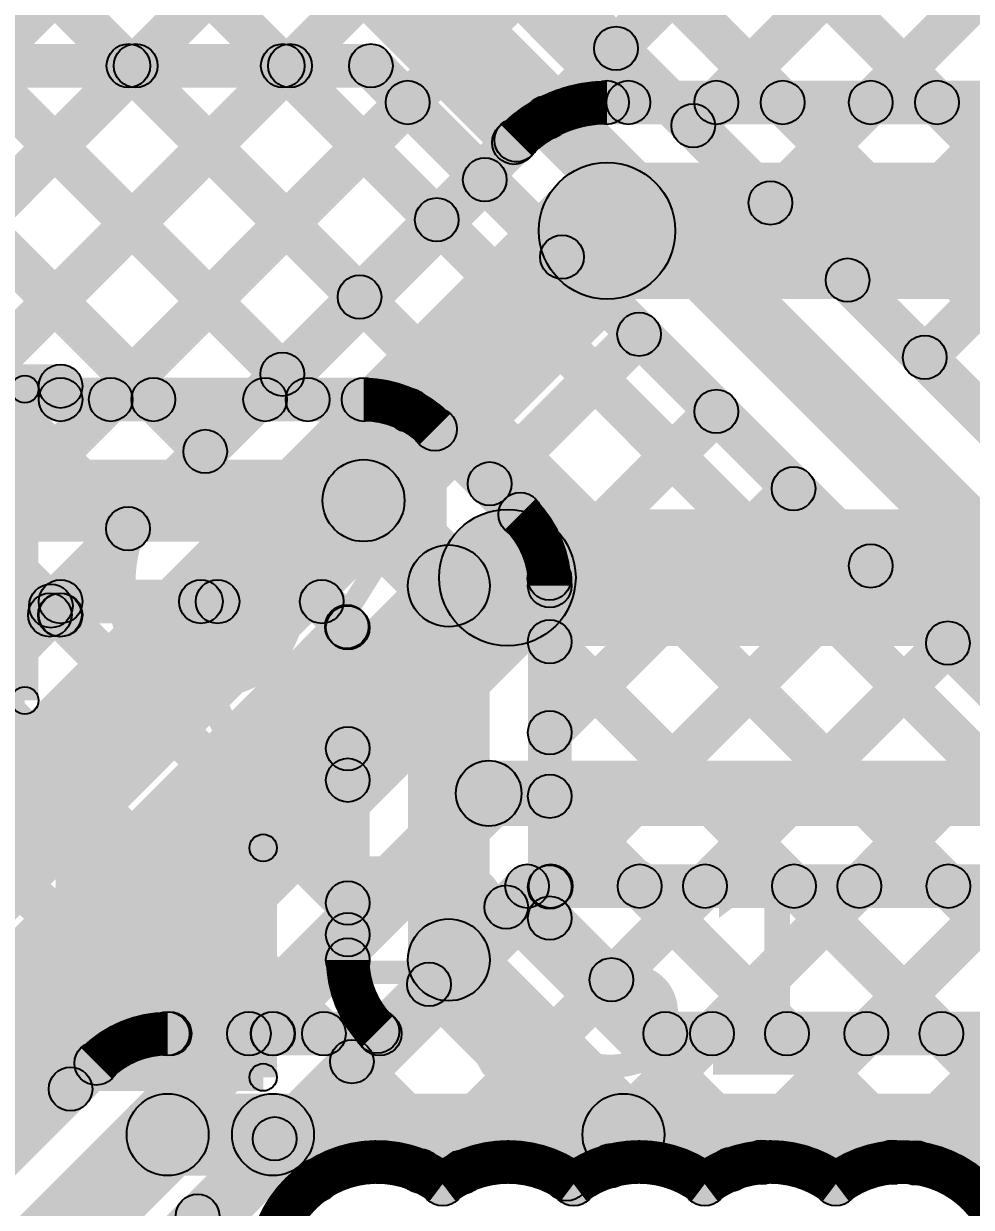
# Model space of a CAD drawing. Header units: millimetres. Extents: x -0.28 to 3.03, y -0.05 to 3.12.
# Drawn here: x 0.9641 to 1.1377, y 2.0712 to 2.2879 of the extents above; entities that cross this region are included whole.
import ezdxf

# ---------------------------------------------------------------- set-up
doc = ezdxf.new("R2010")
doc.units = ezdxf.units.MM
doc.header["$MEASUREMENT"] = 0
for name, color, linetype in [('BottomLayer', 5, 'Continuous'), ('TopLayer', 1, 'Continuous'), ('TopOverlay', 2, 'Continuous'), ('TopPaste', 8, 'Continuous'), ('TopSolder', 216, 'Continuous')]:
    doc.layers.add(name, color=color, linetype=linetype)

# ---------------------------------------------------------------- blocks, each defined once
blk = doc.blocks.new('DMN1045UFR4_7_14')
at = {"layer": 'TopLayer'}
for points in [[(0.003, 0.034), (0.01599, 0.034), (0.01599, 0.04187), (0.003, 0.04187)], [(-0.00787, 0.03455), (0.02756, 0.03455), (0.02756, 0.01467), (-0.00787, 0.01467)], [(-0.0065, 0.00876), (0.0065, 0.00876), (0.0065, -0.00876), (-0.0065, -0.00876)], [(0.01319, 0.00876), (0.02618, 0.00876), (0.02618, -0.00876), (0.01319, -0.00876)]]:
    blk.add_hatch(color=1, dxfattribs=at).paths.add_polyline_path(points)
at = {"layer": 'TopOverlay'}
h = blk.add_hatch(color=2, dxfattribs=at)
edge = h.paths.add_edge_path()
edge.add_arc((-0.012, 0.045), 0.0025, 0, 360)
h = blk.add_hatch(color=2, dxfattribs=at)
edge = h.paths.add_edge_path()
edge.add_arc((-0.012, 0.045), 0.0025, 0, 360)
for points in [[(-0.012, 0.0425), (-0.012, 0.0475), (0.032, 0.0475), (0.032, 0.0425)], [(-0.0095, -0.012), (-0.0145, -0.012), (-0.0145, 0.045), (-0.0095, 0.045)], [(0.0345, -0.012), (0.0295, -0.012), (0.0295, 0.045), (0.0345, 0.045)], [(-0.012, -0.0145), (-0.012, -0.0095), (0.032, -0.0095), (0.032, -0.0145)]]:
    blk.add_hatch(color=2, dxfattribs=at).paths.add_polyline_path(points)
h = blk.add_hatch(color=2, dxfattribs=at)
edge = h.paths.add_edge_path()
edge.add_arc((0.032, 0.045), 0.0025, 0, 360)
h = blk.add_hatch(color=2, dxfattribs=at)
edge = h.paths.add_edge_path()
edge.add_arc((0.032, 0.045), 0.0025, 0, 360)
h = blk.add_hatch(color=2, dxfattribs=at)
edge = h.paths.add_edge_path()
edge.add_arc((-0.02224, -0.007), 0.0025, 0, 360)
h = blk.add_hatch(color=2, dxfattribs=at)
edge = h.paths.add_edge_path()
edge.add_arc((-0.01776, -0.007), 0.0025, 0, 360)
h = blk.add_hatch(color=2, dxfattribs=at)
edge = h.paths.add_edge_path()
edge.add_arc((-0.012, -0.012), 0.0025, 0, 360)
h = blk.add_hatch(color=2, dxfattribs=at)
edge = h.paths.add_edge_path()
edge.add_arc((-0.012, -0.012), 0.0025, 0, 360)
h = blk.add_hatch(color=2, dxfattribs=at)
edge = h.paths.add_edge_path()
edge.add_arc((0.032, -0.012), 0.0025, 0, 360)
h = blk.add_hatch(color=2, dxfattribs=at)
edge = h.paths.add_edge_path()
edge.add_arc((0.032, -0.012), 0.0025, 0, 360)
at = {"layer": 'TopPaste'}
for points in [[(-0.00787, 0.03455), (0.02756, 0.03455), (0.02756, 0.01467), (-0.00787, 0.01467)], [(-0.0065, 0.00876), (0.0065, 0.00876), (0.0065, -0.00876), (-0.0065, -0.00876)], [(0.01319, 0.00876), (0.02618, 0.00876), (0.02618, -0.00876), (0.01319, -0.00876)]]:
    blk.add_hatch(color=8, dxfattribs=at).paths.add_polyline_path(points)
at = {"layer": 'TopSolder'}
for points in [[(-0.01187, 0.03855), (0.03156, 0.03855), (0.03156, 0.01067), (-0.01187, 0.01067)], [(-0.0105, 0.01276), (0.0105, 0.01276), (0.0105, -0.01276), (-0.0105, -0.01276)], [(0.00919, 0.01276), (0.03018, 0.01276), (0.03018, -0.01276), (0.00919, -0.01276)]]:
    blk.add_hatch(color=216, dxfattribs=at).paths.add_polyline_path(points)
at = {"layer": 'TopOverlay', "const_width": 0.005}
blk.add_lwpolyline([(-0.01776, -0.007, 1), (-0.02224, -0.007, 1)], format="xyb", close=True, dxfattribs=at)
at = {"layer": 'TopOverlay'}
for centre in [(-0.012, 0.045), (-0.012, 0.045), (0.032, 0.045), (0.032, 0.045), (-0.02224, -0.007), (-0.01776, -0.007), (-0.012, -0.012), (-0.012, -0.012), (0.032, -0.012), (0.032, -0.012)]:
    blk.add_circle(centre, 0.0025, dxfattribs=at)
blk = doc.blocks.new('R__0603_40')
at = {"layer": 'TopLayer'}
for points in [[(-0.015, 0.0175), (-0.015, -0.0175), (-0.045, -0.0175), (-0.045, 0.0175)], [(0.045, 0.0175), (0.045, -0.0175), (0.015, -0.0175), (0.015, 0.0175)]]:
    blk.add_hatch(color=1, dxfattribs=at).paths.add_polyline_path(points)
at = {"layer": 'TopOverlay'}
h = blk.add_hatch(color=2, dxfattribs=at)
edge = h.paths.add_edge_path()
edge.add_arc((-0.049, 0.021), 0.0025, 0, 360)
h = blk.add_hatch(color=2, dxfattribs=at)
edge = h.paths.add_edge_path()
edge.add_arc((-0.049, 0.021), 0.0025, 0, 360)
for points in [[(-0.049, 0.0185), (-0.049, 0.0235), (0.049, 0.0235), (0.049, 0.0185)], [(-0.0465, -0.021), (-0.0515, -0.021), (-0.0515, 0.021), (-0.0465, 0.021)], [(0.0515, -0.021), (0.0465, -0.021), (0.0465, 0.021), (0.0515, 0.021)], [(-0.049, -0.0235), (-0.049, -0.0185), (0.049, -0.0185), (0.049, -0.0235)]]:
    blk.add_hatch(color=2, dxfattribs=at).paths.add_polyline_path(points)
h = blk.add_hatch(color=2, dxfattribs=at)
edge = h.paths.add_edge_path()
edge.add_arc((0.049, 0.021), 0.0025, 0, 360)
h = blk.add_hatch(color=2, dxfattribs=at)
edge = h.paths.add_edge_path()
edge.add_arc((0.049, 0.021), 0.0025, 0, 360)
h = blk.add_hatch(color=2, dxfattribs=at)
edge = h.paths.add_edge_path()
edge.add_arc((-0.049, -0.021), 0.0025, 0, 360)
h = blk.add_hatch(color=2, dxfattribs=at)
edge = h.paths.add_edge_path()
edge.add_arc((-0.049, -0.021), 0.0025, 0, 360)
h = blk.add_hatch(color=2, dxfattribs=at)
edge = h.paths.add_edge_path()
edge.add_arc((0.049, -0.021), 0.0025, 0, 360)
h = blk.add_hatch(color=2, dxfattribs=at)
edge = h.paths.add_edge_path()
edge.add_arc((0.049, -0.021), 0.0025, 0, 360)
at = {"layer": 'TopPaste'}
for points in [[(-0.015, 0.0175), (-0.015, -0.0175), (-0.045, -0.0175), (-0.045, 0.0175)], [(0.045, 0.0175), (0.045, -0.0175), (0.015, -0.0175), (0.015, 0.0175)]]:
    blk.add_hatch(color=8, dxfattribs=at).paths.add_polyline_path(points)
at = {"layer": 'TopSolder'}
for points in [[(-0.011, 0.0215), (-0.011, -0.0215), (-0.049, -0.0215), (-0.049, 0.0215)], [(0.049, 0.0215), (0.049, -0.0215), (0.011, -0.0215), (0.011, 0.0215)]]:
    blk.add_hatch(color=216, dxfattribs=at).paths.add_polyline_path(points)
at = {"layer": 'TopOverlay'}
for centre in [(-0.049, 0.021), (-0.049, 0.021), (0.049, 0.021), (0.049, 0.021), (-0.049, -0.021), (-0.049, -0.021), (0.049, -0.021), (0.049, -0.021)]:
    blk.add_circle(centre, 0.0025, dxfattribs=at)

msp = doc.modelspace()

# ---------------------------------------------------------------- hatches: boundary and pattern name
at = {"layer": 'BottomLayer'}
for points in [[(0.86983, 2.1315), (0.86417, 2.13716), (1.14284, 2.41583), (1.1485, 2.41017)], [(0.86983, 2.10322), (0.86417, 2.10887), (1.17113, 2.41583), (1.17678, 2.41017)], [(0.86983, 2.15978), (0.86417, 2.16544), (1.11456, 2.41583), (1.12022, 2.41017)], [(0.8748, 2.19304), (0.86914, 2.1987), (1.08627, 2.41583), (1.09193, 2.41017)], [(1.06284, 2.26795), (1.05719, 2.2736), (1.19941, 2.41583), (1.20507, 2.41017)], [(1.09385, 2.27067), (1.0882, 2.27633), (1.2277, 2.41583), (1.23335, 2.41017)], [(1.12214, 2.27067), (1.11648, 2.27633), (1.25598, 2.41583), (1.26164, 2.41017)], [(1.01067, 2.38863), (1.01633, 2.39429), (1.13429, 2.27633), (1.12864, 2.27067)], [(0.99653, 2.37449), (1.00219, 2.38015), (1.10601, 2.27633), (1.10035, 2.27067)], [(0.98239, 2.36035), (0.98805, 2.36601), (1.07772, 2.27633), (1.07207, 2.27067)], [(0.96825, 2.34621), (0.9739, 2.35186), (1.05677, 2.269), (1.05111, 2.26334)], [(0.95411, 2.33206), (0.95976, 2.33772), (1.04262, 2.25486), (1.03697, 2.2492)], [(0.93996, 2.31792), (0.94562, 2.32358), (1.02848, 2.24072), (1.02283, 2.23506)], [(0.92582, 2.30378), (0.93148, 2.30944), (1.01434, 2.22657), (1.00868, 2.22092)], [(0.91168, 2.28964), (0.91734, 2.29529), (1.0002, 2.21243), (0.99454, 2.20678)], [(0.89754, 2.2755), (0.90319, 2.28115), (0.98606, 2.19829), (0.9804, 2.19263)], [(1.071, 2.2695), (1.071, 2.2775), (1.668, 2.2775), (1.668, 2.2695)], [(0.86983, 2.07641), (0.86417, 2.08206), (1.05154, 2.26943), (1.05719, 2.26377)], [(0.8834, 2.26135), (0.88905, 2.26701), (0.97191, 2.18415), (0.96626, 2.17849)], [(1.071, 2.2375), (1.071, 2.2625), (1.668, 2.2625), (1.668, 2.2375)], [(0.58684, 1.74816), (0.56916, 1.76584), (1.06216, 2.25884), (1.07984, 2.24116)], [(1.05275, 2.174), (1.05275, 2.199), (1.392, 2.199), (1.392, 2.174)], [(0.72284, 1.83891), (0.70516, 1.85658), (1.04392, 2.19534), (1.06159, 2.17766)], [(1.04932, 2.141), (1.04932, 2.153), (1.184, 2.153), (1.184, 2.141)], [(0.74624, 1.83544), (0.73776, 1.84393), (1.04507, 2.15124), (1.05356, 2.14276)], [(0.986, 2.05398), (0.98034, 2.05964), (1.05353, 2.13283), (1.05919, 2.12717)], [(0.98954, 2.05322), (0.98388, 2.05887), (1.05783, 2.13283), (1.06349, 2.12717)], [(1.03962, 2.07502), (1.03396, 2.08068), (1.08612, 2.13283), (1.09177, 2.12717)], [(1.05636, 2.126), (1.05636, 2.134), (1.16879, 2.134), (1.16879, 2.126)], [(1.06642, 2.07353), (1.06076, 2.07919), (1.1144, 2.13283), (1.12006, 2.12717)], [(1.07415, 2.12717), (1.0798, 2.13283), (1.13049, 2.08214), (1.12484, 2.07648)], [(1.09646, 2.07529), (1.09081, 2.08095), (1.14269, 2.13283), (1.14834, 2.12717)], [(1.10243, 2.12717), (1.10809, 2.13283), (1.18217, 2.05874), (1.17651, 2.05309)], [(1.13071, 2.12717), (1.13637, 2.13283), (1.48682, 1.78238), (1.48116, 1.77673)], [(1.12605, 2.0766), (1.1204, 2.08226), (1.1688, 2.13066), (1.17446, 2.125)], [(1.0497, 2.12334), (1.05535, 2.12899), (1.10209, 2.08226), (1.09643, 2.0766)], [(1.03555, 2.10919), (1.04121, 2.11485), (1.07445, 2.08162), (1.06879, 2.07596)], [(1.02141, 2.09505), (1.02707, 2.10071), (1.04731, 2.08047), (1.04165, 2.07481)], [(1.00727, 2.08091), (1.01293, 2.08657), (1.02057, 2.07892), (1.01491, 2.07327)], [(0.99313, 2.06677), (0.99878, 2.07243), (1.01189, 2.05932), (1.00624, 2.05366)]]:
    msp.add_hatch(color=5, dxfattribs=at).paths.add_polyline_path(points)
h = msp.add_hatch(color=5, dxfattribs=at)
edge = h.paths.add_edge_path()
edge.add_arc((1.071, 2.2735), 0.004, 0, 360)
h = msp.add_hatch(color=5, dxfattribs=at)
edge = h.paths.add_edge_path()
edge.add_arc((1.071, 2.2735), 0.004, 0, 360)
h = msp.add_hatch(color=5, dxfattribs=at)
edge = h.paths.add_edge_path()
edge.add_arc((1.071, 2.2735), 0.004, 0, 360)
h = msp.add_hatch(color=5, dxfattribs=at)
edge = h.paths.add_edge_path()
edge.add_arc((1.0749, 2.2735), 0.004, 0, 360)
h = msp.add_hatch(color=5, dxfattribs=at)
edge = h.paths.add_edge_path()
edge.add_arc((1.09102, 2.2735), 0.004, 0, 360)
h = msp.add_hatch(color=5, dxfattribs=at)
edge = h.paths.add_edge_path()
edge.add_arc((1.10318, 2.2735), 0.004, 0, 360)
h = msp.add_hatch(color=5, dxfattribs=at)
edge = h.paths.add_edge_path()
edge.add_arc((1.11931, 2.2735), 0.004, 0, 360)
h = msp.add_hatch(color=5, dxfattribs=at)
edge = h.paths.add_edge_path()
edge.add_arc((1.13146, 2.2735), 0.004, 0, 360)
h = msp.add_hatch(color=5, dxfattribs=at)
edge = h.paths.add_edge_path()
edge.add_arc((1.06001, 2.27077), 0.004, 0, 360)
h = msp.add_hatch(color=5, dxfattribs=at)
edge = h.paths.add_edge_path()
edge.add_arc((1.05394, 2.26617), 0.004, 0, 360)
h = msp.add_hatch(color=5, dxfattribs=at)
edge = h.paths.add_edge_path()
edge.add_arc((1.05437, 2.2666), 0.004, 0, 360)
h = msp.add_hatch(color=5, dxfattribs=at)
edge = h.paths.add_edge_path()
edge.add_arc((1.05437, 2.2666), 0.004, 0, 360)
h = msp.add_hatch(color=5, dxfattribs=at)
edge = h.paths.add_edge_path()
edge.add_arc((1.05438, 2.26662), 0.004, 0, 360)
h = msp.add_hatch(color=5, dxfattribs=at)
edge = h.paths.add_edge_path()
edge.add_arc((1.071, 2.25), 0.0125, 0, 360)
h = msp.add_hatch(color=5, dxfattribs=at)
edge = h.paths.add_edge_path()
edge.add_arc((1.071, 2.25), 0.0125, 0, 360)
h = msp.add_hatch(color=5, dxfattribs=at)
edge = h.paths.add_edge_path()
edge.add_arc((1.0398, 2.25203), 0.004, 0, 360)
h = msp.add_hatch(color=5, dxfattribs=at)
edge = h.paths.add_edge_path()
edge.add_arc((1.02565, 2.23789), 0.004, 0, 360)
h = msp.add_hatch(color=5, dxfattribs=at)
edge = h.paths.add_edge_path()
edge.add_arc((1.01151, 2.22375), 0.004, 0, 360)
h = msp.add_hatch(color=5, dxfattribs=at)
edge = h.paths.add_edge_path()
edge.add_arc((0.99737, 2.2096), 0.004, 0, 360)
h = msp.add_hatch(color=5, dxfattribs=at)
edge = h.paths.add_edge_path()
edge.add_arc((0.98323, 2.19546), 0.004, 0, 360)
h = msp.add_hatch(color=5, dxfattribs=at)
edge = h.paths.add_edge_path()
edge.add_arc((1.05275, 2.1865), 0.0125, 0, 360)
h = msp.add_hatch(color=5, dxfattribs=at)
edge = h.paths.add_edge_path()
edge.add_arc((1.05275, 2.1865), 0.0125, 0, 360)
h = msp.add_hatch(color=5, dxfattribs=at)
edge = h.paths.add_edge_path()
edge.add_arc((0.96909, 2.18132), 0.004, 0, 360)
h = msp.add_hatch(color=5, dxfattribs=at)
edge = h.paths.add_edge_path()
edge.add_arc((1.04932, 2.147), 0.006, 0, 360)
h = msp.add_hatch(color=5, dxfattribs=at)
edge = h.paths.add_edge_path()
edge.add_arc((1.04932, 2.147), 0.006, 0, 360)
h = msp.add_hatch(color=5, dxfattribs=at)
edge = h.paths.add_edge_path()
edge.add_arc((1.05636, 2.13), 0.004, 0, 360)
h = msp.add_hatch(color=5, dxfattribs=at)
edge = h.paths.add_edge_path()
edge.add_arc((1.05636, 2.13), 0.004, 0, 360)
h = msp.add_hatch(color=5, dxfattribs=at)
edge = h.paths.add_edge_path()
edge.add_arc((1.06066, 2.13), 0.004, 0, 360)
h = msp.add_hatch(color=5, dxfattribs=at)
edge = h.paths.add_edge_path()
edge.add_arc((1.07697, 2.13), 0.004, 0, 360)
h = msp.add_hatch(color=5, dxfattribs=at)
edge = h.paths.add_edge_path()
edge.add_arc((1.08895, 2.13), 0.004, 0, 360)
h = msp.add_hatch(color=5, dxfattribs=at)
edge = h.paths.add_edge_path()
edge.add_arc((1.10526, 2.13), 0.004, 0, 360)
h = msp.add_hatch(color=5, dxfattribs=at)
edge = h.paths.add_edge_path()
edge.add_arc((1.11723, 2.13), 0.004, 0, 360)
h = msp.add_hatch(color=5, dxfattribs=at)
edge = h.paths.add_edge_path()
edge.add_arc((1.13354, 2.13), 0.004, 0, 360)
h = msp.add_hatch(color=5, dxfattribs=at)
edge = h.paths.add_edge_path()
edge.add_arc((1.05252, 2.12617), 0.004, 0, 360)
h = msp.add_hatch(color=5, dxfattribs=at)
edge = h.paths.add_edge_path()
edge.add_arc((1.03838, 2.11202), 0.004, 0, 360)
h = msp.add_hatch(color=5, dxfattribs=at)
edge = h.paths.add_edge_path()
edge.add_arc((1.02424, 2.09788), 0.004, 0, 360)
h = msp.add_hatch(color=5, dxfattribs=at)
edge = h.paths.add_edge_path()
edge.add_arc((1.0101, 2.08374), 0.004, 0, 360)
h = msp.add_hatch(color=5, dxfattribs=at)
edge = h.paths.add_edge_path()
edge.add_arc((1.09926, 2.07943), 0.004, 0, 360)
h = msp.add_hatch(color=5, dxfattribs=at)
edge = h.paths.add_edge_path()
edge.add_arc((1.12323, 2.07943), 0.004, 0, 360)
h = msp.add_hatch(color=5, dxfattribs=at)
edge = h.paths.add_edge_path()
edge.add_arc((1.12766, 2.07931), 0.004, 0, 360)
h = msp.add_hatch(color=5, dxfattribs=at)
edge = h.paths.add_edge_path()
edge.add_arc((1.03679, 2.07785), 0.004, 0, 360)
h = msp.add_hatch(color=5, dxfattribs=at)
edge = h.paths.add_edge_path()
edge.add_arc((1.04448, 2.07764), 0.004, 0, 360)
h = msp.add_hatch(color=5, dxfattribs=at)
edge = h.paths.add_edge_path()
edge.add_arc((1.07162, 2.07879), 0.004, 0, 360)
h = msp.add_hatch(color=5, dxfattribs=at)
edge = h.paths.add_edge_path()
edge.add_arc((1.09364, 2.07812), 0.004, 0, 360)
h = msp.add_hatch(color=5, dxfattribs=at)
edge = h.paths.add_edge_path()
edge.add_arc((1.01774, 2.0761), 0.004, 0, 360)
h = msp.add_hatch(color=5, dxfattribs=at)
edge = h.paths.add_edge_path()
edge.add_arc((1.04087, 2.07546), 0.004, 0, 360)
h = msp.add_hatch(color=5, dxfattribs=at)
edge = h.paths.add_edge_path()
edge.add_arc((1.04087, 2.07546), 0.004, 0, 360)
h = msp.add_hatch(color=5, dxfattribs=at)
edge = h.paths.add_edge_path()
edge.add_arc((1.06359, 2.07636), 0.004, 0, 360)
h = msp.add_hatch(color=5, dxfattribs=at)
edge = h.paths.add_edge_path()
edge.add_arc((1.06488, 2.07546), 0.004, 0, 360)
h = msp.add_hatch(color=5, dxfattribs=at)
edge = h.paths.add_edge_path()
edge.add_arc((1.06488, 2.07546), 0.004, 0, 360)
h = msp.add_hatch(color=5, dxfattribs=at)
edge = h.paths.add_edge_path()
edge.add_arc((1.0889, 2.07546), 0.004, 0, 360)
h = msp.add_hatch(color=5, dxfattribs=at)
edge = h.paths.add_edge_path()
edge.add_arc((1.0889, 2.07546), 0.004, 0, 360)
h = msp.add_hatch(color=5, dxfattribs=at)
edge = h.paths.add_edge_path()
edge.add_arc((1.11292, 2.07546), 0.004, 0, 360)
h = msp.add_hatch(color=5, dxfattribs=at)
edge = h.paths.add_edge_path()
edge.add_arc((1.11292, 2.07546), 0.004, 0, 360)
h = msp.add_hatch(color=5, dxfattribs=at)
edge = h.paths.add_edge_path()
edge.add_arc((0.99596, 2.0696), 0.004, 0, 360)
at = {"layer": 'TopLayer'}
for points in [[(1.07547, 2.28057), (1.06981, 2.28623), (1.43004, 2.64646), (1.4357, 2.6408)], [(1.08961, 2.26643), (1.08395, 2.27209), (1.44419, 2.63232), (1.44984, 2.62666)], [(1.10375, 2.25229), (1.0981, 2.25794), (1.44506, 2.60491), (1.45072, 2.59925)], [(1.1179, 2.23815), (1.11224, 2.2438), (1.44506, 2.57662), (1.45072, 2.57097)], [(1.13204, 2.224), (1.12638, 2.22966), (1.44506, 2.54834), (1.45072, 2.54268)], [(1.02667, 2.37263), (1.03233, 2.37829), (1.30479, 2.10583), (1.29914, 2.10017)], [(1.01253, 2.35849), (1.01819, 2.36415), (1.27651, 2.10583), (1.27085, 2.10017)], [(1.04398, 2.30641), (1.04963, 2.31206), (1.18918, 2.17252), (1.18352, 2.16686)], [(1.03052, 2.29299), (1.03901, 2.30148), (1.18874, 2.15174), (1.18026, 2.14326)], [(0.81922, 2.27623), (0.81922, 2.28423), (1.02772, 2.28423), (1.02772, 2.27623)], [(0.92391, 2.27741), (0.92957, 2.28306), (0.9907, 2.22193), (0.98504, 2.21628)], [(0.93609, 2.22605), (0.93043, 2.2317), (0.98179, 2.28306), (0.98745, 2.27741)], [(0.9522, 2.27741), (0.95785, 2.28306), (1.01898, 2.22193), (1.01332, 2.21628)], [(0.96214, 2.22381), (0.95648, 2.22946), (1.01008, 2.28306), (1.01573, 2.27741)], [(0.98048, 2.27741), (0.98614, 2.28306), (1.16337, 2.10583), (1.15771, 2.10017)], [(1.00876, 2.27741), (1.01442, 2.28306), (1.19165, 2.10583), (1.186, 2.10017)], [(1.0249, 2.27741), (1.03055, 2.28306), (1.16402, 2.1496), (1.15836, 2.14394)], [(0.98289, 2.21628), (0.97723, 2.22193), (1.03163, 2.27633), (1.03729, 2.27067)], [(1.01118, 2.21628), (1.00552, 2.22193), (1.04577, 2.26219), (1.05143, 2.25653)], [(1.0375, 2.21432), (1.03185, 2.21998), (1.05991, 2.24805), (1.06557, 2.24239)], [(1.05231, 2.20085), (1.04666, 2.20651), (1.07406, 2.2339), (1.07971, 2.22825)], [(0.95931, 2.21755), (0.95931, 2.22555), (0.97087, 2.22555), (0.97087, 2.21755)], [(0.97087, 2.21511), (0.97087, 2.22311), (1.02639, 2.22311), (1.02639, 2.21511)], [(1.06328, 2.18353), (1.05762, 2.18919), (1.0882, 2.21976), (1.09385, 2.2141)], [(1.03665, 2.21086), (1.0423, 2.21652), (1.05791, 2.20091), (1.05225, 2.19525)], [(0.94216, 2.19311), (0.94216, 2.20811), (1.02639, 2.20811), (1.02639, 2.19311)], [(1.02109, 2.1953), (1.0317, 2.20591), (1.0473, 2.1903), (1.0367, 2.1797)], [(1.06333, 2.15529), (1.05767, 2.16095), (1.10234, 2.20562), (1.108, 2.19996)], [(1.06333, 2.12701), (1.05767, 2.13267), (1.11648, 2.19148), (1.12214, 2.18582)], [(0.95883, 2.13565), (0.95317, 2.1413), (0.9968, 2.18493), (1.00246, 2.17928)], [(0.97087, 2.17811), (0.97087, 2.18611), (1.01873, 2.18611), (1.01873, 2.17811)], [(0.99375, 2.17928), (0.99941, 2.18493), (1.02633, 2.15802), (1.02067, 2.15236)], [(1.0159, 2.17928), (1.02156, 2.18493), (1.02633, 2.18017), (1.02067, 2.17451)], [(1.0495, 2.1165), (1.0345, 2.1165), (1.0345, 2.185), (1.0495, 2.185)], [(1.0645, 2.12416), (1.0565, 2.12416), (1.0565, 2.185), (1.0645, 2.185)], [(0.94981, 2.17567), (0.94981, 2.18367), (0.97087, 2.18367), (0.97087, 2.17567)], [(0.95264, 2.15774), (0.94698, 2.1634), (0.96608, 2.18249), (0.97173, 2.17684)], [(0.96791, 2.17684), (0.97357, 2.18249), (1.02633, 2.12973), (1.02067, 2.12408)], [(0.95883, 2.10736), (0.95317, 2.11302), (1.02049, 2.18034), (1.02615, 2.17469)], [(1.0275, 2.1165), (1.0195, 2.1165), (1.0195, 2.17734), (1.0275, 2.17734)], [(1.05767, 2.17193), (1.06333, 2.17759), (1.13509, 2.10583), (1.12943, 2.10017)], [(1.07463, 2.11003), (1.06898, 2.11569), (1.13062, 2.17733), (1.13628, 2.17168)], [(0.94698, 2.16948), (0.95264, 2.17514), (1.02195, 2.10583), (1.01629, 2.10017)], [(1.09306, 2.10017), (1.0874, 2.10583), (1.14477, 2.16319), (1.15042, 2.15754)], [(0.80883, 1.92908), (0.80317, 1.93474), (1.02067, 2.15224), (1.02633, 2.14658)], [(1.05767, 2.14365), (1.06333, 2.1493), (1.1068, 2.10583), (1.10115, 2.10017)], [(1.12134, 2.10017), (1.11569, 2.10583), (1.1584, 2.14854), (1.16405, 2.14288)], [(0.95317, 2.13501), (0.95883, 2.14067), (0.99367, 2.10583), (0.98801, 2.10017)], [(1.05767, 2.12133), (1.06333, 2.12699), (1.08449, 2.10583), (1.07883, 2.10017)], [(1.00821, 2.10017), (1.00255, 2.10583), (1.02067, 2.12395), (1.02633, 2.11829)], [(1.0367, 2.1112), (1.0473, 2.1218), (1.0793, 2.0898), (1.0687, 2.0792)], [(0.95317, 2.10672), (0.95883, 2.11238), (0.97552, 2.09569), (0.96987, 2.09003)], [(0.9905, 2.099), (0.9905, 2.107), (1.00971, 2.107), (1.00971, 2.099)], [(1.0098, 2.099), (1.0098, 2.107), (1.02934, 2.107), (1.02934, 2.099)], [(1.08166, 2.099), (1.08166, 2.107), (1.95, 2.107), (1.95, 2.099)], [(0.84475, 1.95925), (0.83909, 1.96491), (0.97459, 2.10041), (0.98025, 2.09475)], [(0.9905, 2.077), (0.9905, 2.092), (1.0098, 2.092), (1.0098, 2.077)], [(1.0098, 2.077), (1.0098, 2.092), (1.074, 2.092), (1.074, 2.077)], [(1.074, 2.077), (1.074, 2.092), (1.95, 2.092), (1.95, 2.077)], [(0.8603, 1.9437), (0.8497, 1.9543), (0.9852, 2.0898), (0.9958, 2.0792)]]:
    msp.add_hatch(color=1, dxfattribs=at).paths.add_polyline_path(points)
h = msp.add_hatch(color=1, dxfattribs=at)
edge = h.paths.add_edge_path()
edge.add_arc((1.07264, 2.2834), 0.004, 0, 360)
h = msp.add_hatch(color=1, dxfattribs=at)
edge = h.paths.add_edge_path()
edge.add_arc((0.98331, 2.28023), 0.004, 0, 360)
h = msp.add_hatch(color=1, dxfattribs=at)
edge = h.paths.add_edge_path()
edge.add_arc((0.98462, 2.28023), 0.004, 0, 360)
h = msp.add_hatch(color=1, dxfattribs=at)
edge = h.paths.add_edge_path()
edge.add_arc((1.01159, 2.28023), 0.004, 0, 360)
h = msp.add_hatch(color=1, dxfattribs=at)
edge = h.paths.add_edge_path()
edge.add_arc((1.01291, 2.28023), 0.004, 0, 360)
h = msp.add_hatch(color=1, dxfattribs=at)
edge = h.paths.add_edge_path()
edge.add_arc((1.02772, 2.28023), 0.004, 0, 360)
h = msp.add_hatch(color=1, dxfattribs=at)
edge = h.paths.add_edge_path()
edge.add_arc((1.02772, 2.28023), 0.004, 0, 360)
h = msp.add_hatch(color=1, dxfattribs=at)
edge = h.paths.add_edge_path()
edge.add_arc((1.03446, 2.2735), 0.004, 0, 360)
h = msp.add_hatch(color=1, dxfattribs=at)
edge = h.paths.add_edge_path()
edge.add_arc((1.08678, 2.26926), 0.004, 0, 360)
h = msp.add_hatch(color=1, dxfattribs=at)
edge = h.paths.add_edge_path()
edge.add_arc((1.0486, 2.25936), 0.004, 0, 360)
h = msp.add_hatch(color=1, dxfattribs=at)
edge = h.paths.add_edge_path()
edge.add_arc((1.10093, 2.25512), 0.004, 0, 360)
h = msp.add_hatch(color=1, dxfattribs=at)
edge = h.paths.add_edge_path()
edge.add_arc((1.06274, 2.24522), 0.004, 0, 360)
h = msp.add_hatch(color=1, dxfattribs=at)
edge = h.paths.add_edge_path()
edge.add_arc((1.11507, 2.24097), 0.004, 0, 360)
h = msp.add_hatch(color=1, dxfattribs=at)
edge = h.paths.add_edge_path()
edge.add_arc((1.07688, 2.23107), 0.004, 0, 360)
h = msp.add_hatch(color=1, dxfattribs=at)
edge = h.paths.add_edge_path()
edge.add_arc((1.12921, 2.22683), 0.004, 0, 360)
h = msp.add_hatch(color=1, dxfattribs=at)
edge = h.paths.add_edge_path()
edge.add_arc((0.97087, 2.22155), 0.004, 0, 360)
h = msp.add_hatch(color=1, dxfattribs=at)
edge = h.paths.add_edge_path()
edge.add_arc((0.97087, 2.21911), 0.004, 0, 360)
h = msp.add_hatch(color=1, dxfattribs=at)
edge = h.paths.add_edge_path()
edge.add_arc((0.98006, 2.21911), 0.004, 0, 360)
h = msp.add_hatch(color=1, dxfattribs=at)
edge = h.paths.add_edge_path()
edge.add_arc((0.98787, 2.21911), 0.004, 0, 360)
h = msp.add_hatch(color=1, dxfattribs=at)
edge = h.paths.add_edge_path()
edge.add_arc((1.00835, 2.21911), 0.004, 0, 360)
h = msp.add_hatch(color=1, dxfattribs=at)
edge = h.paths.add_edge_path()
edge.add_arc((1.01615, 2.21911), 0.004, 0, 360)
h = msp.add_hatch(color=1, dxfattribs=at)
edge = h.paths.add_edge_path()
edge.add_arc((1.02639, 2.21911), 0.004, 0, 360)
h = msp.add_hatch(color=1, dxfattribs=at)
edge = h.paths.add_edge_path()
edge.add_arc((1.02639, 2.21911), 0.004, 0, 360)
h = msp.add_hatch(color=1, dxfattribs=at)
edge = h.paths.add_edge_path()
edge.add_arc((1.02639, 2.21911), 0.004, 0, 360)
h = msp.add_hatch(color=1, dxfattribs=at)
edge = h.paths.add_edge_path()
edge.add_arc((1.03467, 2.21715), 0.004, 0, 360)
h = msp.add_hatch(color=1, dxfattribs=at)
edge = h.paths.add_edge_path()
edge.add_arc((1.09103, 2.21693), 0.004, 0, 360)
h = msp.add_hatch(color=1, dxfattribs=at)
edge = h.paths.add_edge_path()
edge.add_arc((1.03948, 2.21369), 0.004, 0, 360)
h = msp.add_hatch(color=1, dxfattribs=at)
edge = h.paths.add_edge_path()
edge.add_arc((1.03948, 2.21369), 0.004, 0, 360)
h = msp.add_hatch(color=1, dxfattribs=at)
edge = h.paths.add_edge_path()
edge.add_arc((1.03948, 2.21369), 0.004, 0, 360)
h = msp.add_hatch(color=1, dxfattribs=at)
edge = h.paths.add_edge_path()
edge.add_arc((1.02639, 2.20061), 0.0075, 0, 360)
h = msp.add_hatch(color=1, dxfattribs=at)
edge = h.paths.add_edge_path()
edge.add_arc((1.02639, 2.20061), 0.0075, 0, 360)
h = msp.add_hatch(color=1, dxfattribs=at)
edge = h.paths.add_edge_path()
edge.add_arc((1.04949, 2.20368), 0.004, 0, 360)
h = msp.add_hatch(color=1, dxfattribs=at)
edge = h.paths.add_edge_path()
edge.add_arc((1.10517, 2.20279), 0.004, 0, 360)
h = msp.add_hatch(color=1, dxfattribs=at)
edge = h.paths.add_edge_path()
edge.add_arc((1.05508, 2.19808), 0.004, 0, 360)
h = msp.add_hatch(color=1, dxfattribs=at)
edge = h.paths.add_edge_path()
edge.add_arc((1.05508, 2.19808), 0.004, 0, 360)
h = msp.add_hatch(color=1, dxfattribs=at)
edge = h.paths.add_edge_path()
edge.add_arc((1.05508, 2.19808), 0.004, 0, 360)
h = msp.add_hatch(color=1, dxfattribs=at)
edge = h.paths.add_edge_path()
edge.add_arc((1.042, 2.185), 0.0075, 0, 360)
h = msp.add_hatch(color=1, dxfattribs=at)
edge = h.paths.add_edge_path()
edge.add_arc((1.042, 2.185), 0.0075, 0, 360)
h = msp.add_hatch(color=1, dxfattribs=at)
edge = h.paths.add_edge_path()
edge.add_arc((1.11931, 2.18865), 0.004, 0, 360)
h = msp.add_hatch(color=1, dxfattribs=at)
edge = h.paths.add_edge_path()
edge.add_arc((1.06045, 2.18636), 0.004, 0, 360)
h = msp.add_hatch(color=1, dxfattribs=at)
edge = h.paths.add_edge_path()
edge.add_arc((1.0605, 2.185), 0.004, 0, 360)
h = msp.add_hatch(color=1, dxfattribs=at)
edge = h.paths.add_edge_path()
edge.add_arc((1.0605, 2.185), 0.004, 0, 360)
h = msp.add_hatch(color=1, dxfattribs=at)
edge = h.paths.add_edge_path()
edge.add_arc((1.0605, 2.185), 0.004, 0, 360)
h = msp.add_hatch(color=1, dxfattribs=at)
edge = h.paths.add_edge_path()
edge.add_arc((0.97087, 2.18211), 0.004, 0, 360)
h = msp.add_hatch(color=1, dxfattribs=at)
edge = h.paths.add_edge_path()
edge.add_arc((0.99658, 2.18211), 0.004, 0, 360)
h = msp.add_hatch(color=1, dxfattribs=at)
edge = h.paths.add_edge_path()
edge.add_arc((0.99963, 2.18211), 0.004, 0, 360)
h = msp.add_hatch(color=1, dxfattribs=at)
edge = h.paths.add_edge_path()
edge.add_arc((1.01873, 2.18211), 0.004, 0, 360)
h = msp.add_hatch(color=1, dxfattribs=at)
edge = h.paths.add_edge_path()
edge.add_arc((1.01873, 2.18211), 0.004, 0, 360)
h = msp.add_hatch(color=1, dxfattribs=at)
edge = h.paths.add_edge_path()
edge.add_arc((0.96891, 2.17967), 0.004, 0, 360)
h = msp.add_hatch(color=1, dxfattribs=at)
edge = h.paths.add_edge_path()
edge.add_arc((0.97074, 2.17967), 0.004, 0, 360)
h = msp.add_hatch(color=1, dxfattribs=at)
edge = h.paths.add_edge_path()
edge.add_arc((0.97087, 2.17967), 0.004, 0, 360)
h = msp.add_hatch(color=1, dxfattribs=at)
edge = h.paths.add_edge_path()
edge.add_arc((1.02332, 2.17751), 0.004, 0, 360)
h = msp.add_hatch(color=1, dxfattribs=at)
edge = h.paths.add_edge_path()
edge.add_arc((1.0235, 2.17734), 0.004, 0, 360)
h = msp.add_hatch(color=1, dxfattribs=at)
edge = h.paths.add_edge_path()
edge.add_arc((1.0235, 2.17734), 0.004, 0, 360)
h = msp.add_hatch(color=1, dxfattribs=at)
edge = h.paths.add_edge_path()
edge.add_arc((1.0605, 2.17476), 0.004, 0, 360)
h = msp.add_hatch(color=1, dxfattribs=at)
edge = h.paths.add_edge_path()
edge.add_arc((1.13345, 2.17451), 0.004, 0, 360)
h = msp.add_hatch(color=1, dxfattribs=at)
edge = h.paths.add_edge_path()
edge.add_arc((1.0605, 2.15812), 0.004, 0, 360)
h = msp.add_hatch(color=1, dxfattribs=at)
edge = h.paths.add_edge_path()
edge.add_arc((1.0235, 2.15519), 0.004, 0, 360)
h = msp.add_hatch(color=1, dxfattribs=at)
edge = h.paths.add_edge_path()
edge.add_arc((1.0235, 2.14941), 0.004, 0, 360)
h = msp.add_hatch(color=1, dxfattribs=at)
edge = h.paths.add_edge_path()
edge.add_arc((1.0605, 2.14647), 0.004, 0, 360)
h = msp.add_hatch(color=1, dxfattribs=at)
edge = h.paths.add_edge_path()
edge.add_arc((1.0605, 2.12984), 0.004, 0, 360)
h = msp.add_hatch(color=1, dxfattribs=at)
edge = h.paths.add_edge_path()
edge.add_arc((1.0235, 2.12691), 0.004, 0, 360)
h = msp.add_hatch(color=1, dxfattribs=at)
edge = h.paths.add_edge_path()
edge.add_arc((1.0605, 2.12416), 0.004, 0, 360)
h = msp.add_hatch(color=1, dxfattribs=at)
edge = h.paths.add_edge_path()
edge.add_arc((1.0605, 2.12416), 0.004, 0, 360)
h = msp.add_hatch(color=1, dxfattribs=at)
edge = h.paths.add_edge_path()
edge.add_arc((1.0235, 2.12112), 0.004, 0, 360)
h = msp.add_hatch(color=1, dxfattribs=at)
edge = h.paths.add_edge_path()
edge.add_arc((1.042, 2.1165), 0.0075, 0, 360)
h = msp.add_hatch(color=1, dxfattribs=at)
edge = h.paths.add_edge_path()
edge.add_arc((1.042, 2.1165), 0.0075, 0, 360)
h = msp.add_hatch(color=1, dxfattribs=at)
edge = h.paths.add_edge_path()
edge.add_arc((1.0235, 2.1165), 0.004, 0, 360)
h = msp.add_hatch(color=1, dxfattribs=at)
edge = h.paths.add_edge_path()
edge.add_arc((1.0235, 2.1165), 0.004, 0, 360)
h = msp.add_hatch(color=1, dxfattribs=at)
edge = h.paths.add_edge_path()
edge.add_arc((1.0235, 2.1165), 0.004, 0, 360)
h = msp.add_hatch(color=1, dxfattribs=at)
edge = h.paths.add_edge_path()
edge.add_arc((1.0718, 2.11286), 0.004, 0, 360)
h = msp.add_hatch(color=1, dxfattribs=at)
edge = h.paths.add_edge_path()
edge.add_arc((0.9905, 2.103), 0.004, 0, 360)
h = msp.add_hatch(color=1, dxfattribs=at)
edge = h.paths.add_edge_path()
edge.add_arc((0.9905, 2.103), 0.004, 0, 360)
h = msp.add_hatch(color=1, dxfattribs=at)
edge = h.paths.add_edge_path()
edge.add_arc((0.9905, 2.103), 0.004, 0, 360)
h = msp.add_hatch(color=1, dxfattribs=at)
edge = h.paths.add_edge_path()
edge.add_arc((0.99084, 2.103), 0.004, 0, 360)
h = msp.add_hatch(color=1, dxfattribs=at)
edge = h.paths.add_edge_path()
edge.add_arc((1.00538, 2.103), 0.004, 0, 360)
h = msp.add_hatch(color=1, dxfattribs=at)
edge = h.paths.add_edge_path()
edge.add_arc((1.00971, 2.103), 0.004, 0, 360)
h = msp.add_hatch(color=1, dxfattribs=at)
edge = h.paths.add_edge_path()
edge.add_arc((1.0098, 2.103), 0.004, 0, 360)
h = msp.add_hatch(color=1, dxfattribs=at)
edge = h.paths.add_edge_path()
edge.add_arc((1.01912, 2.103), 0.004, 0, 360)
h = msp.add_hatch(color=1, dxfattribs=at)
edge = h.paths.add_edge_path()
edge.add_arc((1.02892, 2.10342), 0.004, 0, 360)
h = msp.add_hatch(color=1, dxfattribs=at)
edge = h.paths.add_edge_path()
edge.add_arc((1.02892, 2.10342), 0.004, 0, 360)
h = msp.add_hatch(color=1, dxfattribs=at)
edge = h.paths.add_edge_path()
edge.add_arc((1.02934, 2.103), 0.004, 0, 360)
h = msp.add_hatch(color=1, dxfattribs=at)
edge = h.paths.add_edge_path()
edge.add_arc((1.08166, 2.103), 0.004, 0, 360)
h = msp.add_hatch(color=1, dxfattribs=at)
edge = h.paths.add_edge_path()
edge.add_arc((1.08166, 2.103), 0.004, 0, 360)
h = msp.add_hatch(color=1, dxfattribs=at)
edge = h.paths.add_edge_path()
edge.add_arc((1.09023, 2.103), 0.004, 0, 360)
h = msp.add_hatch(color=1, dxfattribs=at)
edge = h.paths.add_edge_path()
edge.add_arc((1.10397, 2.103), 0.004, 0, 360)
h = msp.add_hatch(color=1, dxfattribs=at)
edge = h.paths.add_edge_path()
edge.add_arc((1.11851, 2.103), 0.004, 0, 360)
h = msp.add_hatch(color=1, dxfattribs=at)
edge = h.paths.add_edge_path()
edge.add_arc((1.13226, 2.103), 0.004, 0, 360)
h = msp.add_hatch(color=1, dxfattribs=at)
edge = h.paths.add_edge_path()
edge.add_arc((0.97742, 2.09758), 0.004, 0, 360)
h = msp.add_hatch(color=1, dxfattribs=at)
edge = h.paths.add_edge_path()
edge.add_arc((0.97742, 2.09758), 0.004, 0, 360)
h = msp.add_hatch(color=1, dxfattribs=at)
edge = h.paths.add_edge_path()
edge.add_arc((0.97742, 2.09758), 0.004, 0, 360)
h = msp.add_hatch(color=1, dxfattribs=at)
edge = h.paths.add_edge_path()
edge.add_arc((0.97269, 2.09286), 0.004, 0, 360)
h = msp.add_hatch(color=1, dxfattribs=at)
edge = h.paths.add_edge_path()
edge.add_arc((0.9905, 2.0845), 0.0075, 0, 360)
h = msp.add_hatch(color=1, dxfattribs=at)
edge = h.paths.add_edge_path()
edge.add_arc((0.9905, 2.0845), 0.0075, 0, 360)
h = msp.add_hatch(color=1, dxfattribs=at)
edge = h.paths.add_edge_path()
edge.add_arc((1.0098, 2.0845), 0.0075, 0, 360)
h = msp.add_hatch(color=1, dxfattribs=at)
edge = h.paths.add_edge_path()
edge.add_arc((1.0098, 2.0845), 0.0075, 0, 360)
h = msp.add_hatch(color=1, dxfattribs=at)
edge = h.paths.add_edge_path()
edge.add_arc((1.074, 2.0845), 0.0075, 0, 360)
h = msp.add_hatch(color=1, dxfattribs=at)
edge = h.paths.add_edge_path()
edge.add_arc((1.074, 2.0845), 0.0075, 0, 360)
h = msp.add_hatch(color=1, dxfattribs=at)
edge = h.paths.add_edge_path()
edge.add_arc((1.074, 2.0845), 0.0075, 0, 360)

# ---------------------------------------------------------------- linework, layer by layer
at = {"layer": 'BottomLayer', "const_width": 0.008}
for points in [[(1.05437, 2.2666, -0.199188), (1.071, 2.2735)], [(1.05438, 2.26662, -0.198912), (1.071, 2.2735)], [(1.00926, 2.05644, -0.677526), (1.04087, 2.07546)], [(1.04087, 2.07546, -0.336591), (1.06488, 2.07546)], [(1.06488, 2.07546, -0.336591), (1.0889, 2.07546)], [(1.0889, 2.07546, -0.336591), (1.11292, 2.07546)], [(1.11292, 2.07546, -0.62006), (1.14478, 2.05964)]]:
    msp.add_lwpolyline(points, format="xyb", dxfattribs=at)
at = {"layer": 'BottomLayer'}
for centre, radius in [((1.071, 2.2735), 0.004), ((1.071, 2.2735), 0.004), ((1.071, 2.2735), 0.004), ((1.0749, 2.2735), 0.004), ((1.09102, 2.2735), 0.004), ((1.10318, 2.2735), 0.004), ((1.11931, 2.2735), 0.004), ((1.13146, 2.2735), 0.004), ((1.06001, 2.27077), 0.004), ((1.05394, 2.26617), 0.004), ((1.05437, 2.2666), 0.004), ((1.05437, 2.2666), 0.004), ((1.05438, 2.26662), 0.004), ((1.071, 2.25), 0.0125), ((1.071, 2.25), 0.0125), ((1.0398, 2.25203), 0.004), ((1.02565, 2.23789), 0.004), ((1.01151, 2.22375), 0.004), ((0.99737, 2.2096), 0.004), ((0.98323, 2.19546), 0.004), ((1.05275, 2.1865), 0.0125), ((1.05275, 2.1865), 0.0125), ((0.96909, 2.18132), 0.004), ((1.04932, 2.147), 0.006), ((1.04932, 2.147), 0.006), ((1.05636, 2.13), 0.004), ((1.05636, 2.13), 0.004), ((1.06066, 2.13), 0.004), ((1.07697, 2.13), 0.004), ((1.08895, 2.13), 0.004), ((1.10526, 2.13), 0.004), ((1.11723, 2.13), 0.004), ((1.13354, 2.13), 0.004), ((1.05252, 2.12617), 0.004), ((1.03838, 2.11202), 0.004), ((1.02424, 2.09788), 0.004), ((1.0101, 2.08374), 0.004), ((1.09926, 2.07943), 0.004), ((1.12323, 2.07943), 0.004), ((1.12766, 2.07931), 0.004), ((1.03679, 2.07785), 0.004), ((1.04448, 2.07764), 0.004), ((1.07162, 2.07879), 0.004), ((1.09364, 2.07812), 0.004), ((1.01774, 2.0761), 0.004), ((1.04087, 2.07546), 0.004), ((1.04087, 2.07546), 0.004), ((1.06359, 2.07636), 0.004), ((1.06488, 2.07546), 0.004), ((1.06488, 2.07546), 0.004), ((1.0889, 2.07546), 0.004), ((1.0889, 2.07546), 0.004), ((1.11292, 2.07546), 0.004), ((1.11292, 2.07546), 0.004), ((0.99596, 2.0696), 0.004)]:
    msp.add_circle(centre, radius, dxfattribs=at)
at = {"layer": 'TopLayer', "const_width": 0.008}
for points in [[(1.02639, 2.21911, -0.198912), (1.03948, 2.21369)], [(1.02639, 2.21911, -0.198912), (1.03948, 2.21369)], [(1.05508, 2.19808, -0.198912), (1.0605, 2.185)], [(1.05508, 2.19808, -0.198912), (1.0605, 2.185)], [(1.02892, 2.10342, -0.198912), (1.0235, 2.1165)], [(1.02892, 2.10342, -0.198912), (1.0235, 2.1165)], [(0.97742, 2.09758, -0.198912), (0.9905, 2.103)], [(0.97742, 2.09758, -0.198912), (0.9905, 2.103)]]:
    msp.add_lwpolyline(points, format="xyb", dxfattribs=at)
at = {"layer": 'TopLayer'}
for centre, radius in [((1.07264, 2.2834), 0.004), ((0.98331, 2.28023), 0.004), ((0.98462, 2.28023), 0.004), ((1.01159, 2.28023), 0.004), ((1.01291, 2.28023), 0.004), ((1.02772, 2.28023), 0.004), ((1.02772, 2.28023), 0.004), ((1.03446, 2.2735), 0.004), ((1.08678, 2.26926), 0.004), ((1.0486, 2.25936), 0.004), ((1.10093, 2.25512), 0.004), ((1.06274, 2.24522), 0.004), ((1.11507, 2.24097), 0.004), ((1.07688, 2.23107), 0.004), ((1.12921, 2.22683), 0.004), ((0.97087, 2.22155), 0.004), ((0.97087, 2.21911), 0.004), ((0.98006, 2.21911), 0.004), ((0.98787, 2.21911), 0.004), ((1.00835, 2.21911), 0.004), ((1.01615, 2.21911), 0.004), ((1.02639, 2.21911), 0.004), ((1.02639, 2.21911), 0.004), ((1.02639, 2.21911), 0.004), ((1.03467, 2.21715), 0.004), ((1.09103, 2.21693), 0.004), ((1.03948, 2.21369), 0.004), ((1.03948, 2.21369), 0.004), ((1.03948, 2.21369), 0.004), ((1.02639, 2.20061), 0.0075), ((1.02639, 2.20061), 0.0075), ((1.04949, 2.20368), 0.004), ((1.10517, 2.20279), 0.004), ((1.05508, 2.19808), 0.004), ((1.05508, 2.19808), 0.004), ((1.05508, 2.19808), 0.004), ((1.042, 2.185), 0.0075), ((1.042, 2.185), 0.0075), ((1.11931, 2.18865), 0.004), ((1.06045, 2.18636), 0.004), ((1.0605, 2.185), 0.004), ((1.0605, 2.185), 0.004), ((1.0605, 2.185), 0.004), ((0.97087, 2.18211), 0.004), ((0.99658, 2.18211), 0.004), ((0.99963, 2.18211), 0.004), ((1.01873, 2.18211), 0.004), ((1.01873, 2.18211), 0.004), ((0.96891, 2.17967), 0.004), ((0.97074, 2.17967), 0.004), ((0.97087, 2.17967), 0.004), ((1.02332, 2.17751), 0.004), ((1.0235, 2.17734), 0.004), ((1.0235, 2.17734), 0.004), ((1.0605, 2.17476), 0.004), ((1.13345, 2.17451), 0.004), ((1.0605, 2.15812), 0.004), ((1.0235, 2.15519), 0.004), ((1.0235, 2.14941), 0.004), ((1.0605, 2.14647), 0.004), ((1.0605, 2.12984), 0.004), ((1.0235, 2.12691), 0.004), ((1.0605, 2.12416), 0.004), ((1.0605, 2.12416), 0.004), ((1.0235, 2.12112), 0.004), ((1.042, 2.1165), 0.0075), ((1.042, 2.1165), 0.0075), ((1.0235, 2.1165), 0.004), ((1.0235, 2.1165), 0.004), ((1.0235, 2.1165), 0.004), ((1.0718, 2.11286), 0.004), ((0.9905, 2.103), 0.004), ((0.9905, 2.103), 0.004), ((0.9905, 2.103), 0.004), ((0.99084, 2.103), 0.004), ((1.00538, 2.103), 0.004), ((1.00971, 2.103), 0.004), ((1.0098, 2.103), 0.004), ((1.01912, 2.103), 0.004), ((1.02892, 2.10342), 0.004), ((1.02892, 2.10342), 0.004), ((1.02934, 2.103), 0.004), ((1.08166, 2.103), 0.004), ((1.08166, 2.103), 0.004), ((1.09023, 2.103), 0.004), ((1.10397, 2.103), 0.004), ((1.11851, 2.103), 0.004), ((1.13226, 2.103), 0.004), ((0.97742, 2.09758), 0.004), ((0.97742, 2.09758), 0.004), ((0.97742, 2.09758), 0.004), ((0.97269, 2.09286), 0.004), ((0.9905, 2.0845), 0.0075), ((0.9905, 2.0845), 0.0075), ((1.0098, 2.0845), 0.0075), ((1.0098, 2.0845), 0.0075), ((1.074, 2.0845), 0.0075), ((1.074, 2.0845), 0.0075), ((1.074, 2.0845), 0.0075)]:
    msp.add_circle(centre, radius, dxfattribs=at)

# ---------------------------------------------------------------- block references
at = {"rotation": 360}
for name, p in [('DMN1045UFR4_7_14', (0.93232, 2.176)), ('R__0603_40', (0.959, 2.116))]:
    msp.add_blockref(name, p, dxfattribs=at)

# ---------------------------------------------------------------- texts
at = {"layer": 'TopOverlay'}
for s, p in [('Q4', (0.977, 2.165)), ('R31', (1.01799, 2.09549))]:
    msp.add_text(s, height=0.04, dxfattribs=at).set_placement(p)

doc.saveas('drawing.dxf')
